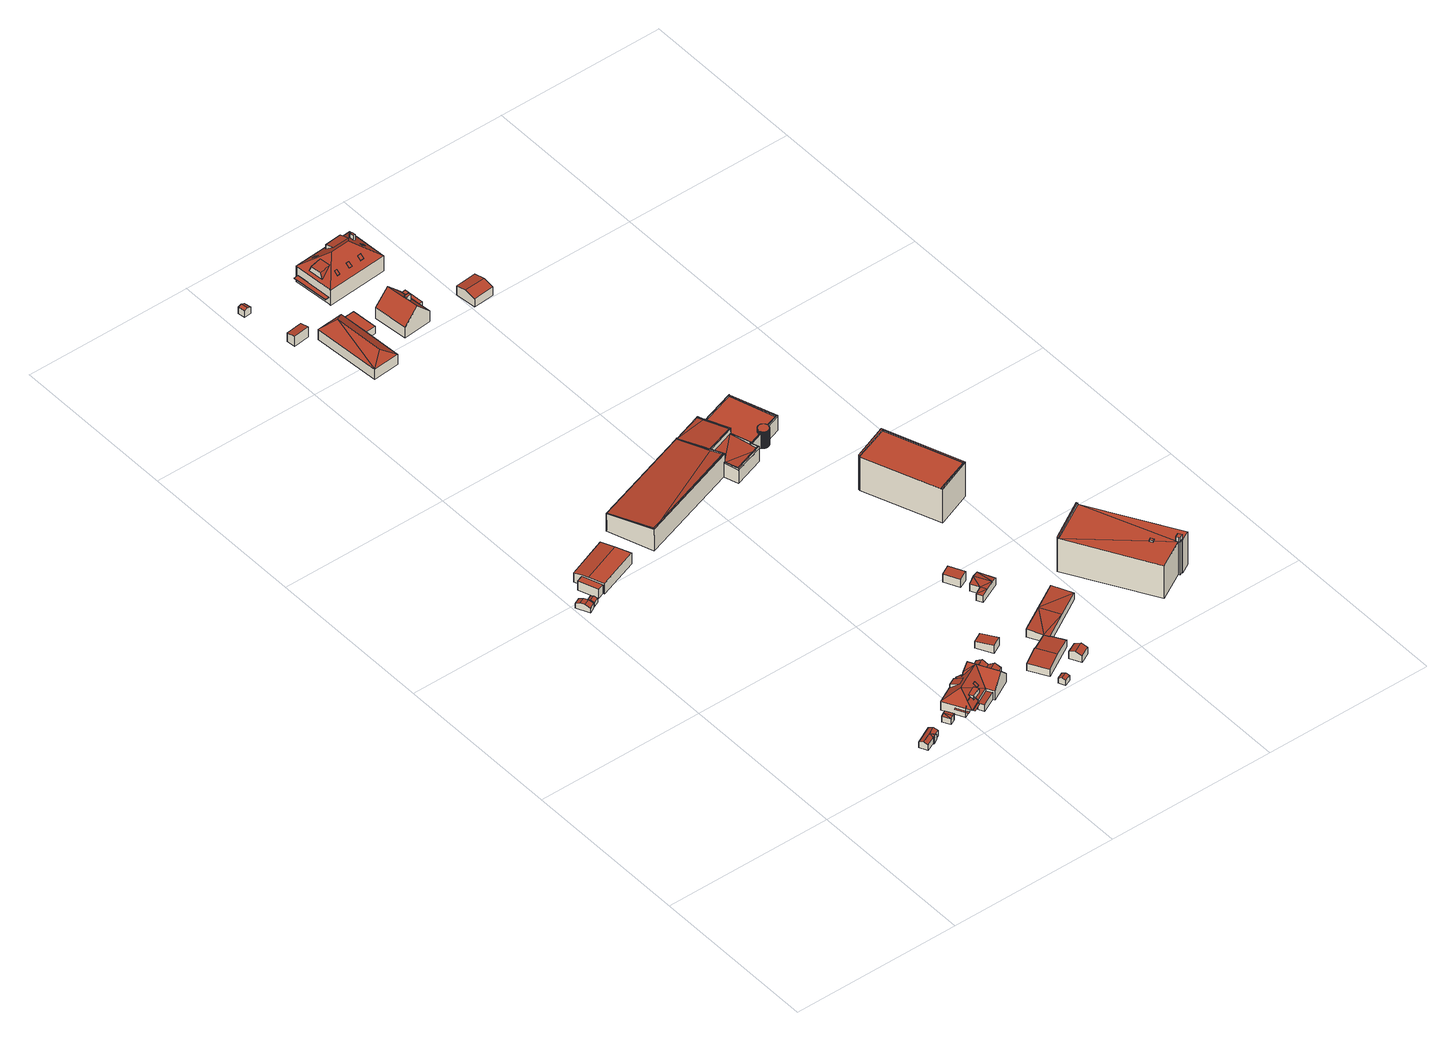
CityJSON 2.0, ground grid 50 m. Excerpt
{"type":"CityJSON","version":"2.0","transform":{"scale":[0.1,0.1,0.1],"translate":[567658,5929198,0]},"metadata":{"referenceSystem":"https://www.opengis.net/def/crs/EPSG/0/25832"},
"CityObjects":{
"building1":{"type":"Building","attributes":{"Grundfläche 2D":"7.713828","Grundhöhe NN":"1.412"},"geometry":[{"type":"Solid","lod":"3","boundaries":[[[[0,1,2,3]],[[4,0,3,5]],[[6,4,5,7]],[[7,5,3,2,8,9]],[[6,7,9,10]],[[1,0,4,6,10,11]],[[2,1,11,8]],[[9,8,11,10]]]],"semantics":{"surfaces":[{"type":"RoofSurface"},{"type":"WallSurface"},{"type":"GroundSurface"}],"values":[[0,0,0,1,1,1,1,2]]}}]},
"building2":{"type":"Building","attributes":{"Grundfläche 2D":"3.383430","Grundhöhe NN":"1.455"},"geometry":[{"type":"Solid","lod":"3","boundaries":[[[[12,13,14,15]],[[16,13,12,17]],[[15,14,18,19]],[[17,12,15,19,20]],[[16,17,20,21]],[[18,14,13,16,21]],[[19,18,21,20]]]],"semantics":{"surfaces":[{"type":"RoofSurface"},{"type":"WallSurface"},{"type":"GroundSurface"}],"values":[[0,0,1,1,1,1,2]]}}]},
"building3":{"type":"Building","attributes":{"Grundfläche 2D":"12.600055","Grundhöhe NN":"1.391"},"geometry":[{"type":"Solid","lod":"3","boundaries":[[[[22,23,24,25]],[[23,22,26,27]],[[24,23,27,28]],[[25,24,28,29]],[[22,25,29,26]],[[27,26,29,28]]]],"semantics":{"surfaces":[{"type":"RoofSurface"},{"type":"WallSurface"},{"type":"GroundSurface"}],"values":[[0,1,1,1,1,2]]}}]},
"building4":{"type":"Building","attributes":{"Grundfläche 2D":"15.557571","Grundhöhe NN":"0.853"},"geometry":[{"type":"Solid","lod":"3","boundaries":[[[[30,31,32,33,34]],[[35,31,30,36]],[[37,35,38]],[[31,35,37]],[[39,37,40]],[[31,37,39]],[[32,31,39,41]],[[34,33,42,43]],[[36,30,34,43,44]],[[35,36,44,45]],[[38,35,45,46]],[[40,37,38,46,47]],[[39,40,47,48]],[[41,39,48,49]],[[42,33,32,41,49]],[[42,49,48,47,46,45,44,43]]]],"semantics":{"surfaces":[{"type":"RoofSurface"},{"type":"WallSurface"},{"type":"GroundSurface"}],"values":[[0,0,0,0,0,0,0,1,1,1,1,1,1,1,1,2]]}}]},
"building5":{"type":"Building","attributes":{"Grundfläche 2D":"117.398936","Grundhöhe NN":"1.373"},"geometry":[{"type":"Solid","lod":"3","boundaries":[[[[50,51,52,53,54]],[[55,56,50,54,57]],[[57,54,53,58,59]],[[55,57,59,60]],[[52,51,50,56,55,60,61]],[[53,52,61,58]],[[59,58,61,60]]]],"semantics":{"surfaces":[{"type":"RoofSurface"},{"type":"WallSurface"},{"type":"GroundSurface"}],"values":[[0,0,1,1,1,1,2]]}}]},
"building6":{"type":"Building","attributes":{"Grundfläche 2D":"4.667473","Grundhöhe NN":"1.091"},"geometry":[{"type":"Solid","lod":"3","boundaries":[[[[62,63,64,65]],[[66,62,67]],[[63,62,66]],[[65,64,68,69]],[[67,62,65,69,70]],[[66,67,70,71]],[[68,64,63,66,71]],[[70,69,68,71]]]],"semantics":{"surfaces":[{"type":"RoofSurface"},{"type":"WallSurface"},{"type":"GroundSurface"}],"values":[[0,0,0,1,1,1,1,2]]}}]},
"building7":{"type":"Building","attributes":{"Grundfläche 2D":"135.549754","Grundhöhe NN":"1.091"},"children":["building7-1","building7-2","building7-3","building7-4","building7-5","building7-6","building7-7"],"geometry":[{"type":"Solid","lod":"3","boundaries":[[[[72,73,74,75,76,77,78]],[[72,79,80,81,82,83,84,85]],[[74,73,72,85,75]],[[86,87,85]],[[88,89,90,91,75,85]],[[85,87,88]],[[92,93,76,75,91]],[[86,85,84,83,82,81,94,95]],[[96,97,98,99]],[[88,87,89]],[[100,101,96,99]],[[97,96,101,102]],[[78,103,104,100,99]],[[78,99,98,72]],[[105,80,79,72,98,97,102]],[[94,81,80,105,106]],[[107,108,95,94,106,109]],[[86,95,108,110,111,112,89,87]],[[90,89,112,113]],[[91,90,113,114]],[[92,91,114,115,93]],[[104,103,116,93,115]],[[117,118,107,109]],[[117,111,110,118]],[[115,114,113,112,111,117,109,106,105,102,101,100,104]],[[93,77,76]],[[116,78,77]],[[116,77,93]],[[116,103,78]],[[107,118,110,108]]]],"semantics":{"surfaces":[{"type":"RoofSurface"},{"type":"WallSurface"},{"type":"GroundSurface"},{"type":"OuterCeilingSurface"}],"values":[[0,0,0,0,0,0,0,0,0,1,1,1,1,1,1,1,1,1,1,1,1,1,1,1,2,0,0,0,0,3]]}}]},
"building7-1":{"type":"BuildingInstallation","parents":["building7"],"geometry":[{"type":"MultiSurface","lod":"3","boundaries":[[[119,120,121,122,74]],[[123,124,121,120]],[[120,125,126]],[[120,126,123]],[[122,121,124,73]],[[120,119,125]]],"semantics":{"surfaces":[{"type":"RoofSurface"},{"type":"WallSurface"}],"values":[0,1,1,1,1,1]}}]},
"building7-2":{"type":"BuildingInstallation","parents":["building7"],"geometry":[{"type":"MultiSurface","lod":"3","boundaries":[[[127,128,129,130,131,132,133]],[[134,135,136,130,129,137,138]],[[136,139,140,131,130]],[[140,133,132,131]]],"semantics":{"surfaces":[{"type":"RoofSurface"},{"type":"WallSurface"}],"values":[0,0,1,1]}}]},
"building7-3":{"type":"BuildingInstallation","parents":["building7"],"geometry":[{"type":"MultiSurface","lod":"3","boundaries":[[[141,142,143,144,145]],[[144,143,146,147]],[[145,144,147]],[[143,142,148,146]]],"semantics":{"surfaces":[{"type":"RoofSurface"},{"type":"WallSurface"}],"values":[0,1,1,1]}}]},
"building7-4":{"type":"BuildingInstallation","parents":["building7"],"geometry":[{"type":"MultiSurface","lod":"3","boundaries":[[[149,150,151,136,135,152]],[[153,154,151,150,155,156]],[[154,153,157,139,136,151]],[[157,153,156]]],"semantics":{"surfaces":[{"type":"RoofSurface"},{"type":"WallSurface"}],"values":[0,0,1,1]}}]},
"building7-5":{"type":"BuildingInstallation","parents":["building7"],"geometry":[{"type":"MultiSurface","lod":"3","boundaries":[[[158,159,160,161]],[[161,160,162,163]],[[158,161,163,164]],[[159,158,164,165]],[[160,159,165,162]]],"semantics":{"surfaces":[{"type":"RoofSurface"},{"type":"WallSurface"}],"values":[0,1,1,1,1]}}]},
"building7-6":{"type":"BuildingInstallation","parents":["building7"],"geometry":[{"type":"MultiSurface","lod":"3","boundaries":[[[166,167,168,99]]],"semantics":{"surfaces":[{"type":"RoofSurface"}],"values":[0]}}]},
"building7-7":{"type":"BuildingInstallation","parents":["building7"],"geometry":[{"type":"MultiSurface","lod":"3","boundaries":[[[169,170,171,172]]],"semantics":{"surfaces":[{"type":"RoofSurface"}],"values":[0]}}]},
"building8":{"type":"Building","attributes":{"Grundfläche 2D":"12.981780","Grundhöhe NN":"0.946"},"geometry":[{"type":"Solid","lod":"3","boundaries":[[[[173,174,175,176]],[[177,178,176,175]],[[178,179,173,176]],[[179,180,174,173]],[[180,177,175,174]],[[180,179,178,177]]]],"semantics":{"surfaces":[{"type":"RoofSurface"},{"type":"WallSurface"},{"type":"GroundSurface"}],"values":[[0,1,1,1,1,2]]}}]},
"building9":{"type":"Building","attributes":{"Grundfläche 2D":"4.255162","Grundhöhe NN":"1.257"},"geometry":[{"type":"Solid","lod":"3","boundaries":[[[[181,182,183,184]],[[185,182,181,186]],[[184,183,187,188]],[[186,181,184,188,189]],[[185,186,189,190]],[[187,183,182,185,190]],[[188,187,190,189]]]],"semantics":{"surfaces":[{"type":"RoofSurface"},{"type":"WallSurface"},{"type":"GroundSurface"}],"values":[[0,0,1,1,1,1,2]]}}]},
"building10":{"type":"Building","attributes":{"Grundfläche 2D":"4.307479","Grundhöhe NN":"1.268"},"geometry":[{"type":"Solid","lod":"3","boundaries":[[[[191,192,193,194]],[[195,192,191,196]],[[194,193,197,198]],[[196,191,194,198,199]],[[195,196,199,200]],[[197,193,192,195,200]],[[198,197,200,199]]]],"semantics":{"surfaces":[{"type":"RoofSurface"},{"type":"WallSurface"},{"type":"GroundSurface"}],"values":[[0,0,1,1,1,1,2]]}}]},
"building11":{"type":"Building","attributes":{"Grundfläche 2D":"16.845538","Grundhöhe NN":"0.923"},"geometry":[{"type":"Solid","lod":"3","boundaries":[[[[201,202,203,204]],[[205,206,204,203]],[[206,207,201,204]],[[207,208,202,201]],[[208,205,203,202]],[[208,207,206,205]]]],"semantics":{"surfaces":[{"type":"RoofSurface"},{"type":"WallSurface"},{"type":"GroundSurface"}],"values":[[0,1,1,1,1,2]]}}]},
"building12":{"type":"Building","attributes":{"Grundfläche 2D":"186.418231","Grundhöhe NN":"1.365"},"geometry":[{"type":"Solid","lod":"3","boundaries":[[[[209,210,211]],[[211,212,213]],[[211,210,212]],[[214,215,212,210,209]],[[213,212,215]],[[216,217,218,219]],[[209,211,220,221]],[[217,222,223,215,214,209,221,224,218]],[[213,215,223,225]],[[211,213,225,220]],[[219,218,224,226]],[[216,219,226,227]],[[217,216,227,222]],[[221,220,225,223,222,227,226,224]]]],"semantics":{"surfaces":[{"type":"RoofSurface"},{"type":"WallSurface"},{"type":"GroundSurface"}],"values":[[0,0,0,0,0,0,1,1,1,1,1,1,1,2]]}}]},
"building13":{"type":"Building","attributes":{"Grundfläche 2D":"69.062756","Grundhöhe NN":"1.251"},"geometry":[{"type":"Solid","lod":"3","boundaries":[[[[228,229,230,231,232]],[[233,231,230]],[[234,235,229,228,236]],[[232,231,237,238]],[[228,232,238,239]],[[236,228,239,240]],[[234,236,240,241]],[[235,234,241,242]],[[230,229,235,242,243]],[[233,230,243,244]],[[231,233,244,237]],[[244,243,242,241,240,239,238,237]]]],"semantics":{"surfaces":[{"type":"RoofSurface"},{"type":"WallSurface"},{"type":"GroundSurface"}],"values":[[0,0,0,1,1,1,1,1,1,1,1,2]]}}]},
"building14":{"type":"Building","attributes":{"Grundfläche 2D":"793.672133","Grundhöhe NN":"1.092"},"children":["building14-1","building14-2","building14-3","building14-4","building14-5","building14-6","building14-7"],"geometry":[{"type":"MultiSurface","lod":"3","boundaries":[[[245,246,247,248,249]],[[245,250,246]],[[251,248,247]],[[252,251,253,254,255,256,257]],[[252,258,251]],[[251,258,259,248]],[[260,256,255]],[[260,261,262,263,264,256]],[[265,263,262]],[[266,258,252]],[[267,250,245]],[[268,269,270]],[[269,271,272,273,274]],[[274,270,269]],[[275,271,269]],[[276,277,276,271]],[[278,279,277,276,271]],[[271,276,277,273,272]],[[280,281,282,283,270,274,284,285,286,287,288,289,290,291,292,293,294,295,296,297,298,299,300,301,302,303,304,305,306,307,308,309,310,311,312,313,314,315,316,317,318,319,320,321,322,323,324,325,326]],[[280,326,327,328,281]],[[329,330,331]],[[332,333,331]],[[334,331,335]],[[331,333,336]],[[331,336,335]],[[337,331,334,338]],[[329,331,337]],[[339,340,341,342,333,343,344]],[[345,334,335,342]],[[342,335,336]],[[346,340,339]],[[347,348,247,246]],[[348,349,251,247]],[[253,251,349,350,255,254]],[[350,351,352,353,262,261,260,255]],[[353,330,265,262]],[[338,256,264,263,265,330,329,337]],[[345,252,257,256,338,334]],[[342,341,340,346,248,259,258,266]],[[249,248,346,339]],[[339,344,245,249]],[[344,343,267,245]],[[250,267,343,354]],[[354,347,246,250]],[[270,283,268]],[[277,279,355,356]],[[273,277,356,357]],[[274,273,357,358]],[[285,284,359,360]],[[286,285,360,361]],[[287,286,361,362]],[[288,287,362,363]],[[289,288,363,364]],[[290,289,364,365]],[[291,290,365,366]],[[292,291,366,367]],[[293,292,367,368]],[[294,293,368,369]],[[295,294,369,370]],[[296,295,370,371]],[[297,296,371,372]],[[298,297,372,373]],[[299,298,373,374]],[[300,299,374,375]],[[301,300,375,376]],[[302,301,376,377]],[[303,302,377,378]],[[304,303,378,379]],[[305,304,379,380]],[[306,305,380,381]],[[307,306,381,382]],[[308,307,382,383]],[[309,308,383,384]],[[310,309,384,385]],[[311,310,385,386]],[[312,311,386,387]],[[313,312,387,388]],[[314,313,388,389]],[[315,314,389,390]],[[316,315,390,391]],[[317,316,391,392]],[[318,317,392,393]],[[319,318,393,394]],[[320,319,394,395]],[[321,320,395,396]],[[322,321,396,397]],[[323,322,397,398]],[[324,323,398,399]],[[325,324,399,400]],[[401,327,326,325,400,402]],[[328,327,401,403]],[[358,359,284,274]],[[331,330,353,404,405]],[[332,331,405,406]],[[407,354,343,333,332,406,408]],[[347,354,407,409]],[[279,278,271,348,347,409,355]],[[348,271,275,349]],[[268,283,282,350,349,275,269]],[[352,351,350,282,281,328,403,404,353]],[[400,399,398,397,396,395,394,393,392,391,390,389,388,387,386,385,384,383,382,381,380,379,378,377,376,375,374,373,372,371,370,369,368,367,366,365,364,363,362,361,360,359,358,357,356,355,409,407,408,406,405,404,403,401,402]]],"semantics":{"surfaces":[{"type":"RoofSurface"},{"type":"WallSurface"},{"type":"GroundSurface"}],"values":[0,0,0,0,0,0,0,0,0,0,0,0,0,0,0,0,0,0,0,0,0,0,0,0,0,0,0,0,0,0,0,1,1,1,1,1,1,1,1,1,1,1,1,1,1,1,1,1,1,1,1,1,1,1,1,1,1,1,1,1,1,1,1,1,1,1,1,1,1,1,1,1,1,1,1,1,1,1,1,1,1,1,1,1,1,1,1,1,1,1,1,1,1,1,1,1,1,1,1,1,2]}}]},
"building14-1":{"type":"BuildingInstallation","parents":["building14"],"geometry":[{"type":"MultiSurface","lod":"3","boundaries":[[[252,410,266]],[[410,411,266]],[[411,412,413,414,266]],[[252,345,335,410]],[[335,336,411,410]],[[336,331,332,413,412,411]],[[332,333,414,413]],[[333,342,266,414]]],"semantics":{"surfaces":[{"type":"RoofSurface"},{"type":"WallSurface"}],"values":[0,0,0,1,1,1,1,1]}}]},
"building14-2":{"type":"BuildingInstallation","parents":["building14"],"geometry":[{"type":"MultiSurface","lod":"3","boundaries":[[[415,416,417,418]],[[268,269,417,416]],[[419,420,418,417,269]],[[420,421,415,418]],[[416,415,421,270,268]]],"semantics":{"surfaces":[{"type":"RoofSurface"},{"type":"WallSurface"}],"values":[0,1,1,1,1]}}]},
"building14-3":{"type":"BuildingInstallation","parents":["building14"],"geometry":[{"type":"MultiSurface","lod":"3","boundaries":[[[421,420,422,423,424,425,426,427,428,429]],[[278,279,427,426]],[[279,277,428,427]],[[277,273,429,428]],[[430,270,421,429,273,274,270,274,431]],[[420,419,432,422]],[[432,433,423,422]],[[434,424,423,433,272]],[[434,276,425,424]],[[426,425,276,278]]],"semantics":{"surfaces":[{"type":"RoofSurface"},{"type":"WallSurface"}],"values":[0,1,1,1,1,1,1,1,1,1]}}]},
"building14-4":{"type":"BuildingInstallation","parents":["building14"],"geometry":[{"type":"MultiSurface","lod":"3","boundaries":[[[435,436,437,438,439]],[[326,327,437,436]],[[327,328,438,437]],[[438,328,281,439]],[[280,435,439,281]]],"semantics":{"surfaces":[{"type":"RoofSurface"},{"type":"WallSurface"}],"values":[0,1,1,1,1]}}]},
"building14-5":{"type":"BuildingInstallation","parents":["building14"],"geometry":[{"type":"MultiSurface","lod":"3","boundaries":[[[440,441,442,443,444,445,446,447,448,449,450,451,452,453,454,455,456,457,458,459,460,461,462,463,464,465,466,467,468,469,470,471,472,473,474,475,476,477,478,479,480,481,482,483,484,485,486,487,488,489,490,491,492,493,494,495,496,497,498,499,500,501,502,503,504,505,506,507,508,509,510,511,512,513,514,515,516,517,518,519,520,521,522,523,524,525,526,527,528,529,530,531,532]],[[304,305,441,440]],[[305,306,442,441]],[[293,294,523,522]],[[294,295,524,523]],[[295,296,525,524]],[[296,297,526,525]],[[297,298,527,526]],[[298,299,528,527]],[[299,300,529,528]],[[300,301,530,529]],[[301,302,531,530]],[[302,303,532,531]],[[303,304,440,532]],[[306,307,443,442]],[[307,308,444,443]],[[308,309,445,444]],[[309,310,446,445]],[[310,311,447,446]],[[311,312,448,447]],[[312,313,449,448]],[[313,314,450,449]],[[314,315,451,450]],[[315,316,452,451]],[[316,317,453,452]],[[317,318,454,453]],[[318,319,455,454]],[[319,320,456,455]],[[320,321,457,456]],[[321,322,458,457]],[[322,323,459,458]],[[324,533,460,459,323]],[[533,534,461,460]],[[534,535,462,461]],[[535,536,463,462]],[[537,464,463,536,538]],[[537,539,465,464]],[[539,540,466,465]],[[540,541,467,466]],[[541,542,468,467]],[[542,543,469,468]],[[543,544,470,469]],[[544,545,471,470]],[[545,546,472,471]],[[546,547,473,472]],[[547,548,474,473]],[[548,549,475,474]],[[549,550,476,475]],[[550,551,477,476]],[[551,552,478,477]],[[552,553,479,478]],[[553,554,480,479]],[[554,555,481,480]],[[555,556,482,481]],[[556,557,483,482]],[[557,558,484,483]],[[558,559,485,484]],[[559,560,486,485]],[[560,561,487,486]],[[561,562,488,487]],[[562,563,489,488]],[[563,564,490,489]],[[564,565,491,490]],[[565,566,492,491]],[[493,492,566,567]],[[567,568,494,493]],[[568,569,495,494]],[[569,570,496,495]],[[570,571,497,496]],[[571,572,498,497]],[[572,573,499,498]],[[573,574,500,499]],[[574,575,501,500]],[[575,576,502,501]],[[576,577,503,502]],[[577,578,504,503]],[[578,579,505,504]],[[579,580,506,505]],[[580,581,507,506]],[[581,582,508,507]],[[582,583,509,508]],[[584,585,510,509,583]],[[585,586,511,510]],[[586,587,512,511]],[[587,588,513,512]],[[285,514,513,588,284]],[[285,286,515,514]],[[286,287,516,515]],[[287,288,517,516]],[[288,289,518,517]],[[289,290,519,518]],[[290,291,520,519]],[[291,292,521,520]],[[292,293,522,521]]],"semantics":{"surfaces":[{"type":"RoofSurface"},{"type":"WallSurface"}],"values":[0,1,1,1,1,1,1,1,1,1,1,1,1,1,1,1,1,1,1,1,1,1,1,1,1,1,1,1,1,1,1,1,1,1,1,1,1,1,1,1,1,1,1,1,1,1,1,1,1,1,1,1,1,1,1,1,1,1,1,1,1,1,1,1,1,1,1,1,1,1,1,1,1,1,1,1,1,1,1,1,1,1,1,1,1,1,1,1,1,1,1,1,1,1]}}]},
"building14-6":{"type":"BuildingInstallation","parents":["building14"],"geometry":[{"type":"MultiSurface","lod":"3","boundaries":[[[533,589,590,536,535,534]],[[533,591,589]],[[592,591,533]],[[592,436,435,593,591]],[[591,594,595,596,538,536,590,589]],[[592,533,324,325]],[[325,326,436,592]],[[594,591,593,435,280,597,598]]],"semantics":{"surfaces":[{"type":"RoofSurface"},{"type":"WallSurface"}],"values":[0,0,0,0,1,1,1,1]}}]},
"building14-7":{"type":"BuildingInstallation","parents":["building14"],"geometry":[{"type":"MultiSurface","lod":"3","boundaries":[[[585,599,430,431,588,587,586]],[[274,284,588,431]],[[585,584,600,599]],[[430,599,600,270]]],"semantics":{"surfaces":[{"type":"RoofSurface"},{"type":"WallSurface"}],"values":[0,1,1,1]}}]},
"building15":{"type":"Building","attributes":{"Grundfläche 2D":"12.141884","Grundhöhe NN":"1.319"},"geometry":[{"type":"Solid","lod":"3","boundaries":[[[[601,602,603,604]],[[605,602,601,606]],[[604,603,607,608]],[[606,601,604,608,609]],[[605,606,609,610]],[[607,603,602,605,610]],[[609,608,607,610]]]],"semantics":{"surfaces":[{"type":"RoofSurface"},{"type":"WallSurface"},{"type":"GroundSurface"}],"values":[[0,0,1,1,1,1,2]]}}]},
"building16":{"type":"Building","attributes":{"Grundfläche 2D":"14.495885","Grundhöhe NN":"1.062"},"geometry":[{"type":"Solid","lod":"3","boundaries":[[[[611,612,613,614]],[[615,616,614,613]],[[616,617,611,614]],[[617,618,612,611]],[[618,615,613,612]],[[618,617,616,615]]]],"semantics":{"surfaces":[{"type":"RoofSurface"},{"type":"WallSurface"},{"type":"GroundSurface"}],"values":[[0,1,1,1,1,2]]}}]},
"building17":{"type":"Building","attributes":{"Grundfläche 2D":"28.766542","Grundhöhe NN":"1.044"},"geometry":[{"type":"Solid","lod":"3","boundaries":[[[[619,620,621]],[[622,621,623]],[[619,621,622]],[[624,623,625]],[[626,623,624]],[[622,623,626]],[[622,626,627]],[[625,623,621,620,628,629]],[[624,625,629,630]],[[627,626,624,630,631]],[[622,627,631,632]],[[619,622,632,633]],[[620,619,633,628]],[[631,630,629,628,633,632]]]],"semantics":{"surfaces":[{"type":"RoofSurface"},{"type":"WallSurface"},{"type":"GroundSurface"}],"values":[[0,0,0,0,0,0,0,1,1,1,1,1,1,2]]}}]},
"building18":{"type":"Building","attributes":{"Grundfläche 2D":"106.672358","Grundhöhe NN":"1.303"},"geometry":[{"type":"Solid","lod":"3","boundaries":[[[[634,635,636]],[[637,638,636,639]],[[634,636,638]],[[634,638,640]],[[634,640,641]],[[639,636,635,642,237]],[[643,640,638,637,639,237,244]],[[641,640,643,644]],[[635,634,641,644,642]],[[244,237,642,644,643]]]],"semantics":{"surfaces":[{"type":"RoofSurface"},{"type":"WallSurface"},{"type":"GroundSurface"}],"values":[[0,0,0,0,0,1,1,1,1,2]]}}]},
"building19":{"type":"Building","attributes":{"Grundfläche 2D":"96.093281","Grundhöhe NN":"2.046"},"children":["building19-1"],"geometry":[{"type":"Solid","lod":"3","boundaries":[[[[645,646,647,648,649,650,651,646]],[[652,653,654,647,646,651,650]],[[646,647,646,651]],[[655,656,657,658]],[[649,648,659,660]],[[652,650,649,660,661]],[[656,662,663,654,653,652,661,664,657]],[[659,648,647,654,663]],[[658,657,664,665]],[[655,658,665,666]],[[656,655,666,662]],[[661,660,659,663,662,666,665,664]]]],"semantics":{"surfaces":[{"type":"RoofSurface"},{"type":"WallSurface"},{"type":"GroundSurface"}],"values":[[0,0,0,0,1,1,1,1,1,1,1,2]]}}]},
"building19-1":{"type":"BuildingInstallation","parents":["building19"],"geometry":[{"type":"MultiSurface","lod":"3","boundaries":[[[667,668,669,670,671]],[[645,651,669,668]],[[651,672,670,669]],[[671,670,672,673]],[[673,646,667,671]],[[646,645,668,667]]],"semantics":{"surfaces":[{"type":"RoofSurface"},{"type":"WallSurface"}],"values":[0,1,1,1,1,1]}}]},
"building20":{"type":"Building","attributes":{"Grundfläche 2D":"222.075627","Grundhöhe NN":"1.059"},"children":["building20-1","building20-2","building20-3","building20-4","building20-5","building20-6","building20-7"],"geometry":[{"type":"Solid","lod":"3","boundaries":[[[[674,675,676]],[[677,678,676,675,679]],[[680,681,682,683]],[[684,685,686]],[[687,688,686,685]],[[689,687,685,684],[682,690,691,683]],[[692,688,687,689],[674,676,678,677,693]],[[693,677,679]],[[693,679,675,674]],[[681,690,682]],[[683,691,680]],[[681,680,691,690]],[[684,686,694,695]],[[689,684,695,696]],[[688,692,689,696,697,698]],[[686,688,698,694]],[[695,694,698,697,696]]]],"semantics":{"surfaces":[{"type":"RoofSurface"},{"type":"WallSurface"},{"type":"GroundSurface"}],"values":[[0,0,0,0,0,0,0,0,1,1,1,1,1,1,1,1,2]]}}]},
"building20-1":{"type":"BuildingInstallation","parents":["building20"],"geometry":[{"type":"MultiSurface","lod":"3","boundaries":[[[699,700,701,702,703]],[[703,702,704,705]],[[699,703,705,706]],[[700,699,706,707]],[[701,700,707,700]],[[704,702,701,700]]],"semantics":{"surfaces":[{"type":"RoofSurface"},{"type":"WallSurface"}],"values":[0,1,1,1,1,1]}}]},
"building20-2":{"type":"BuildingInstallation","parents":["building20"],"geometry":[{"type":"MultiSurface","lod":"3","boundaries":[[[708,709,710,711,712,713]],[[714,715,716,713,712,711]],[[716,717,708,713]],[[718,710,709,708,717,719]],[[718,714,711,710]]],"semantics":{"surfaces":[{"type":"RoofSurface"},{"type":"WallSurface"}],"values":[0,1,1,1,1]}}]},
"building20-3":{"type":"BuildingInstallation","parents":["building20"],"geometry":[{"type":"MultiSurface","lod":"3","boundaries":[[[720,721,722,723]],[[723,722,724,725]],[[720,723,725,726]],[[721,720,726,727]],[[722,721,727,724]]],"semantics":{"surfaces":[{"type":"RoofSurface"},{"type":"WallSurface"}],"values":[0,1,1,1,1]}}]},
"building20-4":{"type":"BuildingInstallation","parents":["building20"],"geometry":[{"type":"MultiSurface","lod":"3","boundaries":[[[728,729,730,731]],[[731,730,732,733]],[[728,731,733,734]],[[729,728,734,735]],[[730,729,735,732]]],"semantics":{"surfaces":[{"type":"RoofSurface"},{"type":"WallSurface"}],"values":[0,1,1,1,1]}}]},
"building20-5":{"type":"BuildingInstallation","parents":["building20"],"geometry":[{"type":"MultiSurface","lod":"3","boundaries":[[[736,737,738,739]],[[740,741,737,736]],[[741,742,738,737]],[[742,743,739,738]],[[743,740,736,739]]],"semantics":{"surfaces":[{"type":"RoofSurface"},{"type":"WallSurface"}],"values":[0,1,1,1,1]}}]},
"building20-6":{"type":"BuildingInstallation","parents":["building20"],"geometry":[{"type":"MultiSurface","lod":"3","boundaries":[[[744,745,746,747]],[[747,746,748,749]],[[744,747,749,750]],[[745,744,750,751]],[[746,745,751,748]]],"semantics":{"surfaces":[{"type":"RoofSurface"},{"type":"WallSurface"}],"values":[0,1,1,1,1]}}]},
"building20-7":{"type":"BuildingInstallation","parents":["building20"],"geometry":[{"type":"MultiSurface","lod":"3","boundaries":[[[752,753,754,755]],[[752,756,757,753]],[[754,753,757,758]],[[755,754,758,759]],[[752,755,759,756]],[[757,756,759,758]]],"semantics":{"surfaces":[{"type":"RoofSurface"},{"type":"WallSurface"},{"type":"OuterCeilingSurface"}],"values":[0,1,1,1,1,2]}}]},
"building21":{"type":"Building","attributes":{"Grundfläche 2D":"39.594768","Grundhöhe NN":"2.292"},"geometry":[{"type":"Solid","lod":"3","boundaries":[[[[760,761,762,763]],[[764,760,763,765]],[[765,763,762,766,767]],[[764,765,767,768]],[[761,760,764,768,769]],[[762,761,769,766]],[[767,766,769,768]]]],"semantics":{"surfaces":[{"type":"RoofSurface"},{"type":"WallSurface"},{"type":"GroundSurface"}],"values":[[0,0,1,1,1,1,2]]}}]},
"building22":{"type":"Building","attributes":{"Grundfläche 2D":"271.042715","Grundhöhe NN":"1.511"},"geometry":[{"type":"Solid","lod":"3","boundaries":[[[[770,771,772,773,774,775,776,777]],[[778,779,780,781,782,783,784]],[[785,783,772,771]],[[783,782,773,772]],[[774,773,782,781]],[[775,774,781,780]],[[780,779,776,775]],[[779,786,777,776]],[[786,787,770,777]],[[787,785,771,770]],[[787,786,788,789]],[[785,787,789,790]],[[783,785,790,791]],[[784,783,791,792]],[[778,784,792,793]],[[786,779,778,793,794,788]],[[792,791,790,789,788,794,793]]]],"semantics":{"surfaces":[{"type":"RoofSurface"},{"type":"WallSurface"},{"type":"GroundSurface"}],"values":[[0,0,1,1,1,1,1,1,1,1,1,1,1,1,1,1,2]]}}]},
"building23":{"type":"Building","attributes":{"Grundfläche 2D":"389.903406","Grundhöhe NN":"1.617"},"children":["building23-1","building23-2","building23-3"],"geometry":[{"type":"Solid","lod":"3","boundaries":[[[[795,796,797,798,799,800,801,802,803]],[[797,796,804,799,798]],[[799,805,806,807,808,801,800]],[[804,796,795,809,810]],[[799,804,810,811]],[[805,799,811,812]],[[807,806,813,814]],[[806,805,812,813]],[[808,807,814,815]],[[801,808,815,816]],[[802,801,816,817]],[[803,802,817,818]],[[795,803,818,809]],[[810,809,818,817,816,815,814,813,812,811]]]],"semantics":{"surfaces":[{"type":"RoofSurface"},{"type":"WallSurface"},{"type":"GroundSurface"}],"values":[[0,0,0,1,1,1,1,1,1,1,1,1,1,2]]}}]},
"building23-1":{"type":"BuildingInstallation","parents":["building23"],"geometry":[{"type":"MultiSurface","lod":"3","boundaries":[[[819,820,821,822,823,824]],[[820,819,825,826]],[[827,822,821,820,826,798]],[[823,822,827,828]],[[825,819,824,823,828,797]]],"semantics":{"surfaces":[{"type":"RoofSurface"},{"type":"WallSurface"}],"values":[0,1,1,1,1]}}]},
"building23-2":{"type":"BuildingInstallation","parents":["building23"],"geometry":[{"type":"MultiSurface","lod":"3","boundaries":[[[829,830,831,832,833,834,835]],[[805,806,836,833,832,831]],[[834,833,836,837]],[[829,835,834,837,800,838]],[[838,799,830,829]],[[831,830,799,805]]],"semantics":{"surfaces":[{"type":"RoofSurface"},{"type":"WallSurface"}],"values":[0,1,1,1,1,1]}}]},
"building23-3":{"type":"BuildingInstallation","parents":["building23"],"geometry":[{"type":"MultiSurface","lod":"3","boundaries":[[[839,840,841,842]],[[842,841,795,796]],[[839,842,796,802]],[[840,839,802,803]],[[841,840,803,795]]],"semantics":{"surfaces":[{"type":"RoofSurface"},{"type":"WallSurface"}],"values":[0,1,1,1,1]}}]}
},
"vertices":[
[16,962,36],[22,949,29],[39,957,29],[33,970,36],[10,974,35],[27,982,35],[4,987,29],[21,995,29],[39,957,14],[21,995,14],[4,987,14],[22,949,14],
[54,976,33],[39,969,33],[44,959,29],[59,966,29],[35,977,29],[49,984,29],[44,959,15],[59,966,15],[49,984,15],[35,977,15],
[90,984,43],[69,1041,43],[50,1034,43],[71,977,43],[90,984,14],[69,1041,14],[50,1034,14],[71,977,14],
[348,49,32],[380,65,32],[400,75,32],[394,87,27],[342,61,27],[379,50,27],[354,38,27],[387,51,32],[380,48,27],[394,58,27],[395,55,27],[406,64,27],[394,87,9],[342,61,9],[354,38,9],[379,50,9],[380,48,9],[395,55,9],[394,58,9],[406,64,9],
[76,1022,48],[90,984,50],[92,980,50],[213,1023,50],[197,1068,48],[61,1063,44],[69,1041,47],[183,1109,44],[213,1023,14],[183,1109,14],[61,1063,14],[92,980,14],
[452,100,33],[464,79,33],[472,83,32],[461,105,32],[456,74,29],[444,96,29],[472,83,11],[461,105,11],[444,96,11],[456,74,11],
[584,97,41],[552,102,57],[544,103,61],[515,107,77],[508,56,41],[516,61,41],[542,74,41],[593,80,41],[596,75,41],[627,92,78],[622,101,78],[606,131,78],[598,146,78],[596,150,78],[585,171,78],[564,160,64],[555,154,57],[564,160,56],[556,177,39],[469,132,39],[500,72,41],[500,71,41],[659,109,39],[618,187,39],[550,58,34],[593,80,34],[584,97,33],[542,74,33],[542,74,11],[550,58,11],[593,80,11],[533,89,56],[533,89,11],[596,75,11],[659,109,11],[629,167,37],[618,187,37],[629,167,11],[593,175,37],[593,175,11],[564,160,11],[556,177,11],[469,132,11],[500,71,11],[511,77,55],[604,154,11],[604,154,37],
[522,91,61],[530,77,61],[558,91,61],[550,106,61],[537,80,48],[558,91,47],[530,77,48],[536,80,48],
[604,163,64],[603,155,69],[603,148,72],[623,159,72],[616,174,61],[608,170,61],[604,168,61],[617,140,63],[620,138,61],[631,144,61],[609,145,68],[612,143,67],[631,144,48],[616,174,48],
[539,135,65],[549,141,65],[537,164,54],[516,154,54],[528,130,65],[537,164,41],[516,154,41],[547,145,61],
[619,126,68],[619,118,72],[639,129,72],[619,129,67],[647,113,61],[647,114,62],[620,117,72],[636,108,61],[647,113,48],
[568,105,55],[563,114,64],[556,111,64],[561,102,55],[556,111,63],[561,102,54],[568,105,54],[563,114,63],
[516,61,33],[518,57,33],[543,70,33],
[499,59,33],[505,62,33],[487,96,33],[482,93,33],
[121,2173,43],[118,2199,38],[70,2193,38],[73,2167,43],[70,2193,9],[73,2167,9],[121,2173,9],[118,2199,9],
[52,2325,38],[49,2346,38],[39,2345,34],[42,2324,34],[59,2347,34],[62,2326,34],[39,2345,13],[42,2324,13],[62,2326,13],[59,2347,13],
[778,22,34],[759,14,34],[763,4,30],[782,13,30],[755,24,30],[773,32,30],[763,4,13],[782,13,13],[773,32,13],[755,24,13],
[678,256,31],[703,209,36],[731,224,36],[707,271,31],[731,224,9],[707,271,9],[678,256,9],[703,209,9],
[225,1952,47],[184,1971,75],[147,1945,47],[172,2121,75],[131,2146,48],[216,2071,48],[209,2153,48],[246,2150,38],[209,2147,38],[216,2071,38],[253,2074,38],[147,1945,14],[225,1952,14],[209,2147,14],[209,2153,14],[216,2071,14],[131,2146,14],[253,2074,14],[246,2150,14],
[772,134,41],[801,82,41],[854,113,35],[830,149,35],[822,163,35],[832,150,35],[723,108,36],[755,55,36],[771,136,41],[830,149,13],[822,163,13],[772,134,13],[771,136,13],[723,108,13],[755,55,13],[854,113,13],[832,150,13],
[289,1030,86],[287,1027,86],[595,1130,86],[592,1132,86],[305,1035,86],[243,1159,69],[582,1169,81],[581,1171,81],[667,1197,80],[669,1198,80],[670,1199,80],[667,1199,80],[582,1171,81],[580,1169,81],[580,1168,81],[646,1273,71],[645,1274,71],[640,1291,69],[643,1274,71],[643,1273,71],[638,1291,69],[579,1170,81],[245,1160,69],[669,1198,63],[667,1197,63],[687,1141,56],[595,1130,57],[688,1119,53],[695,1118,53],[688,1139,56],[582,1169,63],[600,1108,55],[605,1088,53],[593,1129,57],[591,1129,57],[755,1309,58],[646,1273,58],[670,1199,56],[669,1198,56],[729,1153,56],[729,1152,56],[730,1151,56],[731,1150,56],[732,1149,56],[733,1148,56],[734,1147,56],[735,1147,56],[736,1146,56],[737,1146,56],[737,1145,56],[738,1145,56],[739,1145,56],[740,1145,56],[741,1144,56],[742,1144,56],[743,1144,56],[744,1144,56],[745,1145,56],[746,1145,56],[747,1145,56],[748,1145,56],[749,1146,56],[750,1146,56],[751,1147,56],[752,1148,56],[753,1148,56],[754,1149,56],[754,1150,56],[755,1150,56],[755,1151,56],[756,1152,56],[756,1153,56],[757,1154,56],[757,1155,56],[757,1156,56],[758,1157,56],[758,1158,56],[758,1159,56],[758,1160,56],[758,1161,56],[801,1176,56],[757,1310,58],[757,1311,58],[645,1274,58],[643,1274,69],[638,1291,67],[551,1262,67],[551,1263,67],[549,1262,67],[582,1171,78],[576,1186,76],[576,1187,76],[643,1273,69],[667,1199,78],[305,1035,84],[580,1168,78],[580,1169,78],[579,1170,78],[245,1160,68],[289,1030,84],[581,1171,78],[592,1132,84],[287,1027,84],[595,1130,84],[582,1169,78],[670,1199,78],[646,1273,69],[645,1274,69],[640,1291,67],[243,1159,68],[591,1129,11],[605,1088,11],[695,1118,11],[688,1139,11],[729,1153,11],[729,1152,11],[730,1151,11],[731,1150,11],[732,1149,11],[733,1148,11],[734,1147,11],[735,1147,11],[736,1146,11],[737,1146,11],[737,1145,11],[738,1145,11],[739,1145,11],[740,1145,11],[741,1144,11],[742,1144,11],[743,1144,11],[744,1144,11],[745,1145,11],[746,1145,11],[747,1145,11],[748,1145,11],[749,1146,11],[750,1146,11],[751,1147,11],[752,1148,11],[753,1148,11],[754,1149,11],[754,1150,11],[755,1150,11],[755,1151,11],[756,1152,11],[756,1153,11],[757,1154,11],[757,1155,11],[757,1156,11],[758,1157,11],[758,1158,11],[758,1159,11],[758,1160,11],[758,1161,11],[801,1176,11],[757,1311,11],[757,1310,11],[645,1274,11],[640,1291,11],[551,1262,11],[551,1263,11],[243,1159,11],[549,1262,11],[287,1027,11],
[576,1186,79],[576,1187,79],[551,1262,69],[551,1263,69],[549,1262,69],
[687,1141,64],[669,1198,64],[667,1197,64],[686,1141,64],[686,1141,56],[686,1141,61],[687,1141,61],
[685,1141,61],[692,1120,61],[606,1091,61],[600,1108,61],[593,1129,61],[591,1129,61],[605,1088,61],[695,1118,61],[687,1141,60],[688,1139,60],[685,1141,56],[692,1120,53],[606,1091,53],
[755,1309,61],[757,1310,61],[757,1311,61],[645,1274,61],[646,1273,61],
[747,1145,65],[748,1145,65],[749,1146,65],[750,1146,65],[751,1147,65],[752,1148,65],[753,1148,65],[754,1149,65],[754,1150,65],[755,1150,65],[755,1151,65],[756,1152,65],[756,1153,65],[757,1154,65],[757,1155,65],[757,1156,65],[758,1157,65],[758,1158,65],[758,1159,65],[758,1160,65],[758,1161,65],[758,1162,65],[758,1163,65],[757,1164,65],[757,1165,65],[757,1166,65],[756,1167,65],[756,1168,65],[755,1168,65],[755,1169,65],[754,1170,65],[753,1171,65],[752,1172,65],[751,1173,65],[750,1173,65],[749,1173,65],[749,1174,65],[748,1174,65],[747,1175,65],[746,1175,65],[745,1175,65],[744,1175,65],[743,1175,65],[742,1175,65],[741,1175,65],[740,1175,65],[739,1175,65],[738,1174,65],[737,1174,65],[736,1174,65],[736,1173,65],[735,1173,65],[734,1172,65],[733,1172,65],[732,1171,65],[731,1170,65],[730,1169,65],[730,1168,65],[729,1167,65],[728,1166,65],[728,1165,65],[728,1164,65],[728,1163,65],[727,1162,65],[727,1161,65],[727,1160,65],[727,1159,65],[727,1158,65],[727,1157,65],[728,1156,65],[728,1155,65],[728,1154,65],[729,1154,65],[729,1153,65],[729,1152,65],[730,1151,65],[731,1150,65],[732,1149,65],[733,1148,65],[734,1147,65],[735,1147,65],[736,1146,65],[737,1146,65],[737,1145,65],[738,1145,65],[739,1145,65],[740,1145,65],[741,1144,65],[742,1144,65],[743,1144,65],[744,1144,65],[745,1145,65],[746,1145,65],[758,1161,62],[758,1162,62],[758,1163,62],[757,1164,62],[757,1165,56],[757,1164,56],[757,1166,56],[756,1167,56],[756,1168,56],[755,1168,56],[755,1169,56],[754,1170,56],[753,1171,56],[752,1172,56],[751,1173,56],[750,1173,56],[749,1173,56],[749,1174,56],[748,1174,56],[747,1175,56],[746,1175,56],[745,1175,56],[744,1175,56],[743,1175,56],[742,1175,56],[741,1175,56],[740,1175,56],[739,1175,56],[738,1174,56],[737,1174,56],[736,1174,56],[736,1173,56],[735,1173,56],[734,1172,56],[733,1172,56],[732,1171,56],[731,1170,56],[730,1169,56],[730,1168,56],[729,1167,56],[728,1166,56],[728,1165,56],[728,1164,56],[728,1163,56],[727,1162,56],[727,1161,56],[727,1160,56],[727,1159,56],[727,1158,56],[727,1157,56],[728,1156,56],[728,1155,56],[728,1155,60],[728,1154,60],[729,1154,60],[729,1153,60],
[759,1165,62],[758,1164,62],[798,1178,61],[801,1176,61],[755,1307,61],[798,1178,56],[759,1165,56],[758,1164,56],[755,1307,58],[757,1301,58],
[691,1142,60],[691,1142,56],
[870,76,43],[840,60,43],[848,44,35],[878,59,35],[832,77,35],[861,92,35],[848,44,13],[878,59,13],[861,92,13],[832,77,13],
[790,447,38],[816,460,40],[794,504,40],[768,491,38],[794,504,11],[768,491,11],[790,447,11],[816,460,11],
[790,387,32],[799,370,32],[821,381,35],[813,399,34],[847,393,37],[842,448,32],[864,401,32],[822,438,37],[800,425,33],[799,370,10],[864,401,10],[842,448,10],[800,425,10],[813,399,10],[790,387,10],
[873,246,39],[799,203,40],[822,163,36],[832,150,34],[905,192,36],[830,149,34],[978,235,34],[947,289,40],[799,203,13],[978,235,13],[947,289,13],
[333,2058,100],[333,2059,100],[327,2116,100],[285,2112,56],[296,2010,56],[338,2014,100],[334,2051,100],[381,2019,55],[371,2116,55],[370,2121,55],[384,2118,53],[371,2116,53],[377,2056,53],[390,2058,53],[285,2112,20],[296,2010,20],[381,2019,20],[371,2116,20],[370,2121,20],[377,2056,20],[390,2058,20],[384,2118,20],
[333,2059,104],[333,2058,104],[334,2051,104],[349,2053,104],[348,2061,104],[349,2053,84],[348,2061,84],
[235,2309,68],[236,2302,87],[266,2305,93],[270,2273,93],[269,2275,93],[238,2269,87],[364,2347,86],[314,2342,86],[317,2316,93],[367,2320,94],[406,2362,62],[350,2296,111],[416,2240,61],[292,2291,111],[235,2225,62],[225,2347,63],[314,2342,72],[364,2347,72],[235,2232,62],[239,2264,68],[416,2240,11],[406,2362,11],[225,2347,11],[235,2232,11],[235,2225,11],
[362,2252,76],[361,2263,84],[361,2263,85],[350,2262,85],[351,2251,76],[350,2262,84],[351,2251,75],[362,2252,75],[361,2263,83],
[264,2333,77],[264,2331,79],[265,2322,86],[274,2323,86],[273,2327,83],[273,2334,77],[274,2323,85],[273,2327,82],[273,2334,76],[264,2333,76],[265,2322,85],[264,2331,78],
[391,2292,79],[382,2291,87],[382,2283,87],[392,2284,79],[382,2283,86],[392,2284,78],[391,2292,78],[382,2291,86],
[272,2244,76],[280,2245,76],[279,2256,85],[271,2255,85],[279,2256,84],[271,2255,84],[272,2244,75],[280,2245,75],
[372,2320,105],[374,2309,105],[381,2309,104],[380,2321,104],[372,2320,92],[374,2309,91],[381,2309,85],[380,2321,85],
[321,2248,76],[320,2259,85],[311,2259,85],[312,2248,76],[311,2259,84],[312,2248,75],[321,2248,75],[320,2259,84],
[235,2232,35],[225,2341,35],[213,2340,35],[223,2231,35],[235,2232,33],[225,2341,33],[213,2340,33],[223,2231,33],
[495,2017,61],[498,1987,51],[560,1992,51],[557,2021,61],[492,2050,53],[554,2056,53],[560,1992,23],[554,2056,23],[492,2050,23],[498,1987,23],
[922,920,130],[818,881,130],[820,877,130],[921,914,130],[1002,696,130],[902,659,130],[903,655,130],[1006,695,130],[901,655,127],[903,655,127],[902,659,127],[1002,696,127],[921,914,127],[820,877,127],[818,876,127],[818,881,127],[1006,695,127],[922,920,127],[1006,695,15],[922,920,15],[818,881,15],[820,877,15],[818,876,15],[901,655,15],[903,655,15],
[1008,339,128],[1010,335,128],[1179,188,126],[1187,181,126],[1232,142,125],[1230,148,125],[1128,403,125],[1125,402,125],[1123,406,125],[1150,95,125],[1235,137,125],[1244,142,125],[1245,139,125],[1273,155,125],[1008,339,16],[1150,95,16],[1232,142,16],[1235,137,16],[1244,142,16],[1245,139,16],[1273,155,16],[1128,403,16],[1125,402,16],[1123,406,16],
[1177,187,131],[1182,178,131],[1187,181,131],[1189,182,131],[1184,191,131],[1179,188,131],[1177,187,126],[1182,178,126],[1189,182,126],[1184,191,126],
[1229,147,139],[1232,142,139],[1235,137,139],[1244,142,139],[1247,144,139],[1241,154,139],[1230,148,139],[1247,144,125],[1241,154,125],[1229,147,125],
[1125,402,131],[1123,406,131],[1008,339,131],[1010,335,131]
]}
